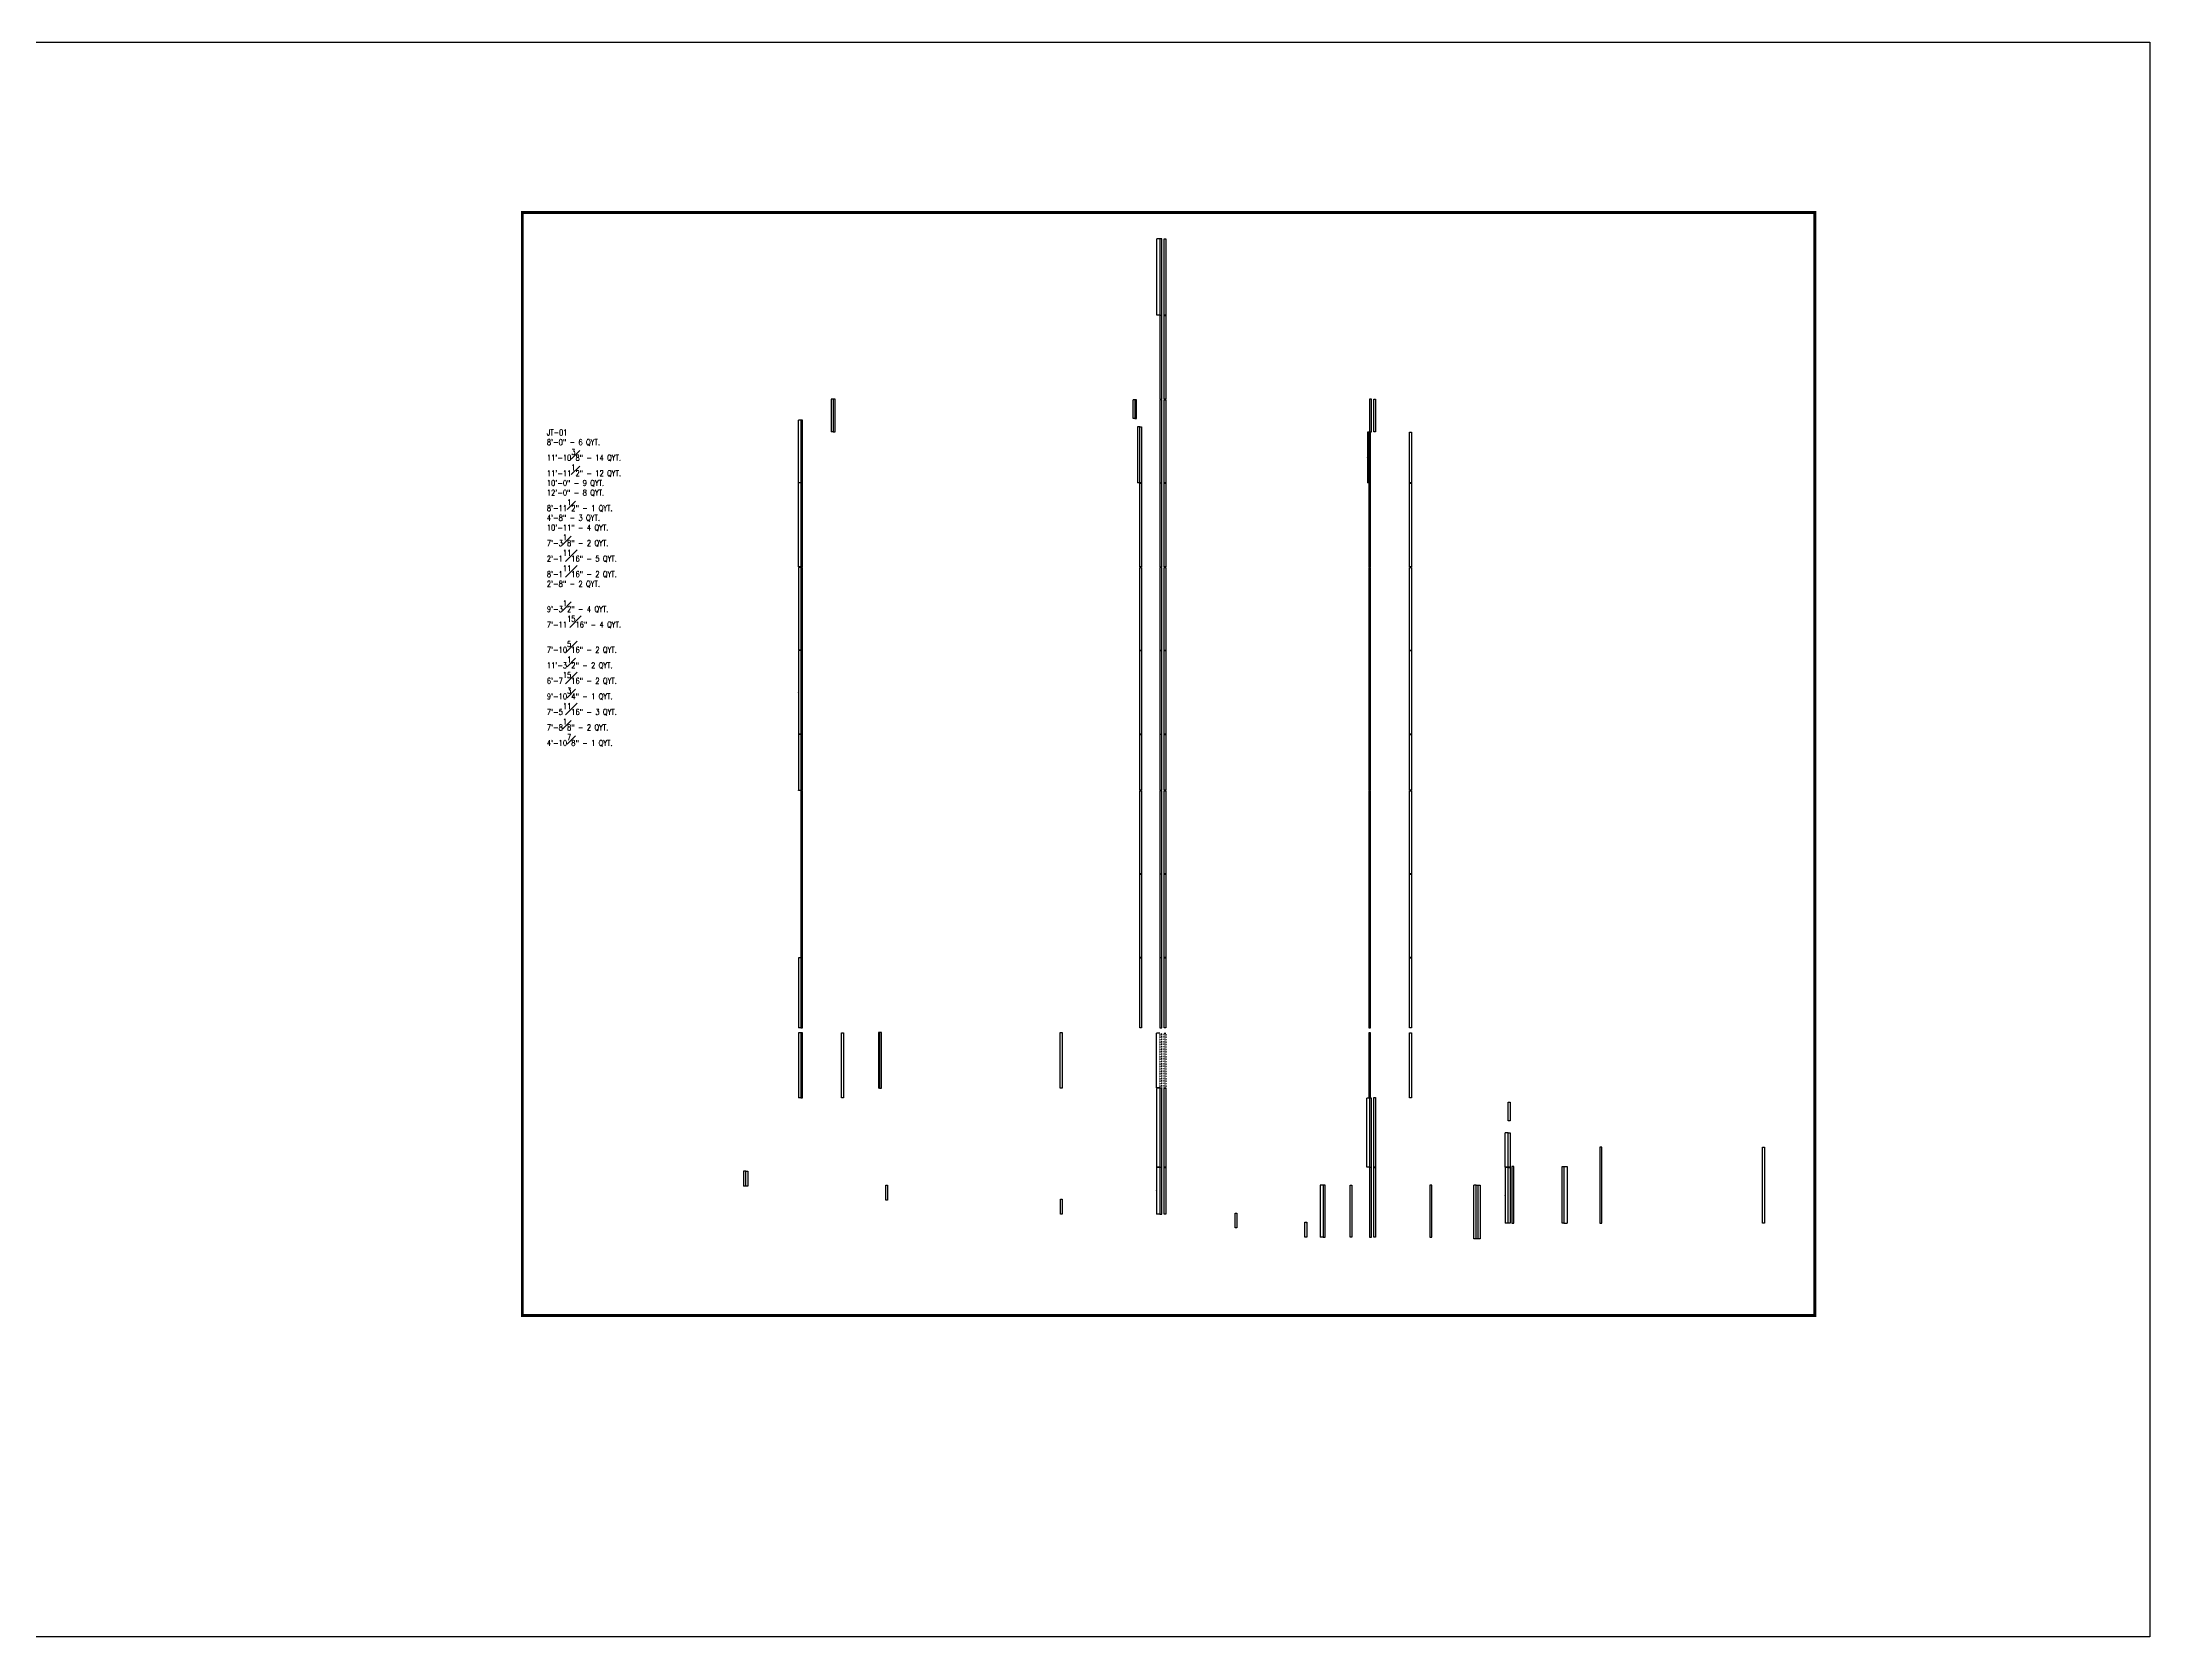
# Model space of a CAD drawing. Header units: inches. Extents: x 0 to 14480, y -2 to 5324.
# Drawn here: x 10860 to 14480, y 2444 to 5184 of the extents above; entities that cross this region are included whole.
import ezdxf

# ---------------------------------------------------------------- set-up
doc = ezdxf.new("R2010")
doc.units = ezdxf.units.IN
doc.header["$MEASUREMENT"] = 0
doc.linetypes.add('NBK_Hidden', pattern=[0.125, 0.083333, -0.041667])
doc.layers.add('!Extrusion', color=140, linetype='Continuous', lineweight=25)
doc.layers.add('0 @ 1', color=7, linetype='Continuous')
doc.styles.add('Romans', font='romans.shx', dxfattribs={"width": 0.8})
doc.dimstyles.new('NBK$0', dxfattribs={"dimtxt": 0.0625, "dimasz": 0.046875, "dimexe": 0, "dimexo": 0.03125, "dimgap": 0.03, "dimtad": 3, "dimdec": 4, "dimzin": 3, "dimdsep": 46, "dimlunit": 4, "dimtxsty": 'Romans', "dimblk": 'DOT', "dimblk1": 'DOT', "dimblk2": 'DOT', "dimcen": 0, "dimazin": 2, "dimtfac": 0.8, "dimtdec": 4, "dimtmove": 2, "dimatfit": 2, "dimfxl": 1, "dimtfill": 1, "dimfrac": 1, "dimtolj": 1, "dimtzin": 0, "dimarcsym": 1})

# ---------------------------------------------------------------- blocks, each defined once
blk = doc.blocks.new('_Dot')
at = {"color": 0, "linetype": 'ByBlock', "lineweight": -2}
blk.add_line((-0.5, 0), (-1, 0), dxfattribs=at)
at = {"color": 0, "linetype": 'ByBlock', "const_width": 0.5}
blk.add_lwpolyline([(-0.25, 0, 1), (0.25, 0, 1)], format="xyb", close=True, dxfattribs=at)
blk = doc.blocks.new('*D341')
at = {"layer": '0 @ 1', "color": 0, "lineweight": -2}
for p, q in [((707.8, 1627.5), (702.5, 1627.5)), ((702.5, 1496.5), (702.5, 1627.4)), ((707.8, 1496.5), (702.5, 1496.5))]:
    blk.add_line(p, q, dxfattribs=at)
at = {"layer": 'Defpoints', "color": 0}
for p in [(702.5, 1627.5), (707.8, 1627.5), (707.8, 1496.5)]:
    blk.add_point(p, dxfattribs=at)
at = {"layer": '0 @ 1', "color": 0, "lineweight": -2, "xscale": 0.046875, "yscale": 0.046875, "zscale": 0.046875}
for p, rotation in [((702.5, 1627.5), 90), ((702.5, 1496.5), 270)]:
    blk.add_blockref('_Dot', p, dxfattribs=dict(at, rotation=rotation))
at = {"layer": '0 @ 1', "color": 0, "char_height": 0.0625, "attachment_point": 5, "rotation": 90, "style": 'Romans'}
for s, insert in [('\\A1;10\'-11"', (702.5, 1562)), ('\\A1;[3327.5]', (702.6, 1562))]:
    blk.add_mtext(s, dxfattribs=dict(at, insert=insert))
blk = doc.blocks.new('*D342')
at = {"layer": '0 @ 1', "color": 0, "lineweight": -2}
for p, q in [((1305.9, 91.3), (1300.6, 91.3)), ((1300.6, 32.5), (1300.6, 91.3)), ((1305.9, 32.5), (1300.6, 32.5))]:
    blk.add_line(p, q, dxfattribs=at)
at = {"layer": 'Defpoints', "color": 0}
for p in [(1300.6, 91.3), (1305.9, 91.3), (1305.9, 32.5)]:
    blk.add_point(p, dxfattribs=at)
at = {"layer": '0 @ 1', "color": 0, "lineweight": -2, "xscale": 0.046875, "yscale": 0.046875, "zscale": 0.046875}
for p, rotation in [((1300.6, 91.3), 90), ((1300.6, 32.5), 270)]:
    blk.add_blockref('_Dot', p, dxfattribs=dict(at, rotation=rotation))
at = {"layer": '0 @ 1', "color": 0, "char_height": 0.0625, "attachment_point": 5, "rotation": 90, "style": 'Romans'}
for s, insert in [('\\A1;4\'-10{\\H0.800000x;\\S7#8;}"', (1300.5, 61.9)), ('\\A1;[1495.5]', (1300.7, 61.9))]:
    blk.add_mtext(s, dxfattribs=dict(at, insert=insert))
blk = doc.blocks.new('*D343')
at = {"layer": '0 @ 1', "color": 0, "lineweight": -2}
for p, q in [((1305.9, 32), (1300.6, 32)), ((1300.6, 31.9), (1300.6, -64)), ((1305.9, -64), (1300.6, -64))]:
    blk.add_line(p, q, dxfattribs=at)
at = {"layer": 'Defpoints', "color": 0}
for p in [(1305.9, 32), (1300.6, -64), (1305.9, -64)]:
    blk.add_point(p, dxfattribs=at)
at = {"layer": '0 @ 1', "color": 0, "lineweight": -2, "xscale": 0.046875, "yscale": 0.046875, "zscale": 0.046875}
for p, rotation in [((1300.6, 32), 90), ((1300.6, -64), 270)]:
    blk.add_blockref('_Dot', p, dxfattribs=dict(at, rotation=rotation))
at = {"layer": '0 @ 1', "color": 0, "char_height": 0.0625, "attachment_point": 5, "rotation": 90, "style": 'Romans'}
for s, insert in [('\\A1;7\'-11{\\H0.800000x;\\S15#16;}"', (1300.5, -16)), ('\\A1;[2437.5]', (1300.7, -16))]:
    blk.add_mtext(s, dxfattribs=dict(at, insert=insert))
blk = doc.blocks.new('*D344')
at = {"layer": '0 @ 1', "color": 0, "lineweight": -2}
for p, q in [((1401.6, 33.7), (1407.1, 33.7)), ((1407.1, 33.6), (1407.1, -64)), ((1401.6, -64), (1407.1, -64))]:
    blk.add_line(p, q, dxfattribs=at)
at = {"layer": 'Defpoints', "color": 0}
for p in [(1401.6, 33.7), (1401.6, -64), (1407.1, -64)]:
    blk.add_point(p, dxfattribs=at)
at = {"layer": '0 @ 1', "color": 0, "lineweight": -2, "xscale": 0.046875, "yscale": 0.046875, "zscale": 0.046875}
for p, rotation in [((1407.1, 33.7), 90), ((1407.1, -64), 270)]:
    blk.add_blockref('_Dot', p, dxfattribs=dict(at, rotation=rotation))
at = {"layer": '0 @ 1', "color": 0, "char_height": 0.0625, "attachment_point": 5, "rotation": 90, "style": 'Romans'}
for s, insert in [('\\A1;8\'-1{\\H0.800000x;\\S11#16;}"', (1407, -15.2)), ('\\A1;[2481.5]', (1407.2, -15.2))]:
    blk.add_mtext(s, dxfattribs=dict(at, insert=insert))
blk = doc.blocks.new('*D345')
at = {"layer": '0 @ 1', "color": 0, "lineweight": -2}
for p, q in [((1250.6, 1.7), (1247, 1.7)), ((1247, -90.4), (1247, 1.6)), ((1250.6, -90.4), (1247, -90.4))]:
    blk.add_line(p, q, dxfattribs=at)
at = {"layer": 'Defpoints', "color": 0}
for p in [(1247, 1.7), (1250.6, 1.7), (1250.6, -90.4)]:
    blk.add_point(p, dxfattribs=at)
at = {"layer": '0 @ 1', "color": 0, "lineweight": -2, "xscale": 0.046875, "yscale": 0.046875, "zscale": 0.046875}
for p, rotation in [((1247, 1.7), 90), ((1247, -90.4), 270)]:
    blk.add_blockref('_Dot', p, dxfattribs=dict(at, rotation=rotation))
at = {"layer": '0 @ 1', "color": 0, "char_height": 0.0625, "attachment_point": 5, "rotation": 90, "style": 'Romans'}
for s, insert in [('\\A1;7\'-8{\\H0.800000x;\\S1#8;}"', (1246.9, -44.4)), ('\\A1;[2340]', (1247.1, -44.4))]:
    blk.add_mtext(s, dxfattribs=dict(at, insert=insert))
blk = doc.blocks.new('*D346')
at = {"layer": '0 @ 1', "color": 0, "lineweight": -2}
for p, q in [((988.3, 1.7), (982.9, 1.7)), ((982.9, 1.6), (982.9, -88)), ((988.3, -88), (982.9, -88))]:
    blk.add_line(p, q, dxfattribs=at)
at = {"layer": 'Defpoints', "color": 0}
for p in [(988.3, 1.7), (982.9, -88), (988.3, -88)]:
    blk.add_point(p, dxfattribs=at)
at = {"layer": '0 @ 1', "color": 0, "lineweight": -2, "xscale": 0.046875, "yscale": 0.046875, "zscale": 0.046875}
for p, rotation in [((982.9, 1.7), 90), ((982.9, -88), 270)]:
    blk.add_blockref('_Dot', p, dxfattribs=dict(at, rotation=rotation))
at = {"layer": '0 @ 1', "color": 0, "char_height": 0.0625, "attachment_point": 5, "rotation": 90, "style": 'Romans'}
for s, insert in [('\\A1;7\'-5{\\H0.800000x;\\S11#16;}"', (982.8, -43.2)), ('\\A1;[2278]', (982.9, -43.2))]:
    blk.add_mtext(s, dxfattribs=dict(at, insert=insert))
blk = doc.blocks.new('*D347')
at = {"layer": '0 @ 1', "color": 0, "lineweight": -2}
for p, q in [((1067.8, 151.2), (1062.8, 151.2)), ((1062.8, 32.5), (1062.8, 151.1)), ((1067.8, 32.5), (1062.8, 32.5))]:
    blk.add_line(p, q, dxfattribs=at)
at = {"layer": 'Defpoints', "color": 0}
for p in [(1062.8, 151.2), (1067.8, 151.2), (1067.8, 32.5)]:
    blk.add_point(p, dxfattribs=at)
at = {"layer": '0 @ 1', "color": 0, "lineweight": -2, "xscale": 0.046875, "yscale": 0.046875, "zscale": 0.046875}
for p, rotation in [((1062.8, 151.2), 90), ((1062.8, 32.5), 270)]:
    blk.add_blockref('_Dot', p, dxfattribs=dict(at, rotation=rotation))
at = {"layer": '0 @ 1', "color": 0, "char_height": 0.0625, "attachment_point": 5, "rotation": 90, "style": 'Romans'}
for s, insert in [('\\A1;9\'-10{\\H0.800000x;\\S3#4;}"', (1062.7, 91.8)), ('\\A1;[3015.5]', (1062.9, 91.8))]:
    blk.add_mtext(s, dxfattribs=dict(at, insert=insert))
blk = doc.blocks.new('*D348')
at = {"layer": '0 @ 1', "color": 0, "lineweight": -2}
for p, q in [((707.8, 32), (701.9, 32)), ((701.9, 31.9), (701.9, -48)), ((707.8, -48), (701.9, -48))]:
    blk.add_line(p, q, dxfattribs=at)
at = {"layer": 'Defpoints', "color": 0}
for p in [(707.8, 32), (701.9, -48), (707.8, -48)]:
    blk.add_point(p, dxfattribs=at)
at = {"layer": '0 @ 1', "color": 0, "lineweight": -2, "xscale": 0.046875, "yscale": 0.046875, "zscale": 0.046875}
for p, rotation in [((701.9, 32), 90), ((701.9, -48), 270)]:
    blk.add_blockref('_Dot', p, dxfattribs=dict(at, rotation=rotation))
at = {"layer": '0 @ 1', "color": 0, "char_height": 0.0625, "attachment_point": 5, "rotation": 90, "style": 'Romans'}
for s, insert in [('\\A1;6\'-7{\\H0.800000x;\\S15#16;}"', (701.8, -8)), ('\\A1;[2031]', (702, -8))]:
    blk.add_mtext(s, dxfattribs=dict(at, insert=insert))
blk = doc.blocks.new('*D349')
at = {"layer": '0 @ 1', "color": 0, "lineweight": -2}
for p, q in [((707.8, 168), (701.9, 168)), ((701.9, 167.9), (701.9, 32.5)), ((707.8, 32.5), (701.9, 32.5))]:
    blk.add_line(p, q, dxfattribs=at)
at = {"layer": 'Defpoints', "color": 0}
for p in [(707.8, 168), (701.9, 32.5), (707.8, 32.5)]:
    blk.add_point(p, dxfattribs=at)
at = {"layer": '0 @ 1', "color": 0, "lineweight": -2, "xscale": 0.046875, "yscale": 0.046875, "zscale": 0.046875}
for p, rotation in [((701.9, 168), 90), ((701.9, 32.5), 270)]:
    blk.add_blockref('_Dot', p, dxfattribs=dict(at, rotation=rotation))
at = {"layer": '0 @ 1', "color": 0, "char_height": 0.0625, "attachment_point": 5, "rotation": 90, "style": 'Romans'}
for s, insert in [('\\A1;11\'-3{\\H0.800000x;\\S1#2;}"', (701.8, 100.2)), ('\\A1;[3441.5]', (702, 100.2))]:
    blk.add_mtext(s, dxfattribs=dict(at, insert=insert))
blk = doc.blocks.new('*D350')
at = {"layer": '0 @ 1', "color": 0, "lineweight": -2}
for p, q in [((707.8, 262.8), (701.9, 262.8)), ((701.9, 168.5), (701.9, 262.7)), ((707.8, 168.5), (701.9, 168.5))]:
    blk.add_line(p, q, dxfattribs=at)
at = {"layer": 'Defpoints', "color": 0}
for p in [(701.9, 262.8), (707.8, 262.8), (707.8, 168.5)]:
    blk.add_point(p, dxfattribs=at)
at = {"layer": '0 @ 1', "color": 0, "lineweight": -2, "xscale": 0.046875, "yscale": 0.046875, "zscale": 0.046875}
for p, rotation in [((701.9, 262.8), 90), ((701.9, 168.5), 270)]:
    blk.add_blockref('_Dot', p, dxfattribs=dict(at, rotation=rotation))
at = {"layer": '0 @ 1', "color": 0, "char_height": 0.0625, "attachment_point": 5, "rotation": 90, "style": 'Romans'}
for s, insert in [('\\A1;7\'-10{\\H0.800000x;\\S5#16;}"', (701.8, 215.6)), ('\\A1;[2396]', (702, 215.6))]:
    blk.add_mtext(s, dxfattribs=dict(at, insert=insert))
blk = doc.blocks.new('*D351')
at = {"layer": '0 @ 1', "color": 0, "lineweight": -2}
for p, q in [((-3.3, 25.7), (-7.3, 25.7)), ((-7.3, 25.6), (-7.3, 0)), ((-3.3, 0), (-7.3, 0))]:
    blk.add_line(p, q, dxfattribs=at)
at = {"layer": 'Defpoints', "color": 0}
for p in [(-7.3, 0), (-3.2, 25.7), (-3.2, 0)]:
    blk.add_point(p, dxfattribs=at)
at = {"layer": '0 @ 1', "color": 0, "lineweight": -2, "xscale": 0.046875, "yscale": 0.046875, "zscale": 0.046875}
for p, rotation in [((-7.3, 25.7), 90), ((-7.3, 0), 270)]:
    blk.add_blockref('_Dot', p, dxfattribs=dict(at, rotation=rotation))
at = {"layer": '0 @ 1', "color": 0, "char_height": 0.0625, "attachment_point": 5, "rotation": 90, "style": 'Romans'}
for s, insert in [('\\A1;2\'-1{\\H0.800000x;\\S11#16;}"', (-7.3, 12.8)), ('\\A1;[652.5]', (-7.2, 12.8))]:
    blk.add_mtext(s, dxfattribs=dict(at, insert=insert))
blk = doc.blocks.new('*D352')
at = {"layer": '0 @ 1', "color": 0, "lineweight": -2}
for p, q in [((90.8, 263.1), (86.9, 263.1)), ((86.9, 263), (86.9, 151.6)), ((90.8, 151.6), (86.9, 151.6))]:
    blk.add_line(p, q, dxfattribs=at)
at = {"layer": 'Defpoints', "color": 0}
for p in [(90.8, 263.1), (86.9, 151.6), (90.8, 151.6)]:
    blk.add_point(p, dxfattribs=at)
at = {"layer": '0 @ 1', "color": 0, "lineweight": -2, "xscale": 0.046875, "yscale": 0.046875, "zscale": 0.046875}
for p, rotation in [((86.9, 263.1), 90), ((86.9, 151.6), 270)]:
    blk.add_blockref('_Dot', p, dxfattribs=dict(at, rotation=rotation))
at = {"layer": '0 @ 1', "color": 0, "char_height": 0.0625, "attachment_point": 5, "rotation": 90, "style": 'Romans'}
for s, insert in [('\\A1;9\'-3{\\H0.800000x;\\S1#2;}"', (86.8, 207.3)), ('\\A1;[2833]', (86.9, 207.3))]:
    blk.add_mtext(s, dxfattribs=dict(at, insert=insert))
blk = doc.blocks.new('*D353')
at = {"layer": '0 @ 1', "color": 0, "lineweight": -2}
for p, q in [((226.3, 264), (224.2, 264)), ((224.2, 263.9), (224.2, 168)), ((226.3, 168), (224.2, 168))]:
    blk.add_line(p, q, dxfattribs=at)
at = {"layer": 'Defpoints', "color": 0}
for p in [(226.3, 264), (224.2, 168), (226.3, 168)]:
    blk.add_point(p, dxfattribs=at)
at = {"layer": '0 @ 1', "color": 0, "lineweight": -2, "xscale": 0.046875, "yscale": 0.046875, "zscale": 0.046875}
for p, rotation in [((224.2, 264), 90), ((224.2, 168), 270)]:
    blk.add_blockref('_Dot', p, dxfattribs=dict(at, rotation=rotation))
at = {"layer": '0 @ 1', "color": 0, "char_height": 0.0625, "attachment_point": 5, "rotation": 90, "style": 'Romans'}
for s, insert in [('\\A1;7\'-11{\\H0.800000x;\\S15#16;}"', (224.1, 216)), ('\\A1;[2437.5]', (224.3, 216))]:
    blk.add_mtext(s, dxfattribs=dict(at, insert=insert))
blk = doc.blocks.new('*D354')
at = {"layer": '0 @ 1', "color": 0, "lineweight": -2}
for p, q in [((1066.3, 1295.6), (1064, 1295.6)), ((1064, 1295.5), (1064, 1208.5)), ((1066.3, 1208.5), (1064, 1208.5))]:
    blk.add_line(p, q, dxfattribs=at)
at = {"layer": 'Defpoints', "color": 0}
for p in [(1066.3, 1295.6), (1064, 1208.5), (1066.3, 1208.5)]:
    blk.add_point(p, dxfattribs=at)
at = {"layer": '0 @ 1', "color": 0, "lineweight": -2, "xscale": 0.046875, "yscale": 0.046875, "zscale": 0.046875}
for p, rotation in [((1064, 1295.6), 90), ((1064, 1208.5), 270)]:
    blk.add_blockref('_Dot', p, dxfattribs=dict(at, rotation=rotation))
at = {"layer": '0 @ 1', "color": 0, "char_height": 0.0625, "attachment_point": 5, "rotation": 90, "style": 'Romans'}
for s, insert in [('\\A1;7\'-3{\\H0.800000x;\\S1#8;}"', (1063.9, 1252)), ('\\A1;[2212.5]', (1064, 1252))]:
    blk.add_mtext(s, dxfattribs=dict(at, insert=insert))
blk = doc.blocks.new('*D355')
at = {"layer": '0 @ 1', "color": 0, "lineweight": -2}
for p, q in [((664.5, 1350.8), (661.9, 1350.8)), ((661.9, 1318.9), (661.9, 1350.8)), ((664.5, 1318.8), (661.9, 1318.8))]:
    blk.add_line(p, q, dxfattribs=at)
at = {"layer": 'Defpoints', "color": 0}
for p in [(661.9, 1350.8), (664.5, 1350.8), (664.5, 1318.8)]:
    blk.add_point(p, dxfattribs=at)
at = {"layer": '0 @ 1', "color": 0, "lineweight": -2, "xscale": 0.046875, "yscale": 0.046875, "zscale": 0.046875}
for p, rotation in [((661.9, 1350.8), 90), ((661.9, 1318.8), 270)]:
    blk.add_blockref('_Dot', p, dxfattribs=dict(at, rotation=rotation))
at = {"layer": '0 @ 1', "color": 0, "char_height": 0.0625, "attachment_point": 5, "rotation": 90, "style": 'Romans'}
for s, insert in [('\\A1;2\'-8"', (661.8, 1334.8)), ('\\A1;[812.5]', (662, 1334.8))]:
    blk.add_mtext(s, dxfattribs=dict(at, insert=insert))
blk = doc.blocks.new('*D356')
at = {"layer": '0 @ 1', "color": 0, "lineweight": -2}
for p, q in [((146.6, 1352), (143.3, 1352)), ((143.3, 1352), (143.3, 1296.1)), ((146.6, 1296), (143.3, 1296))]:
    blk.add_line(p, q, dxfattribs=at)
at = {"layer": 'Defpoints', "color": 0}
for p in [(146.7, 1352), (143.3, 1296), (146.7, 1296)]:
    blk.add_point(p, dxfattribs=at)
at = {"layer": '0 @ 1', "color": 0, "lineweight": -2, "xscale": 0.046875, "yscale": 0.046875, "zscale": 0.046875}
for p, rotation in [((143.3, 1352), 90), ((143.3, 1296), 270)]:
    blk.add_blockref('_Dot', p, dxfattribs=dict(at, rotation=rotation))
at = {"layer": '0 @ 1', "color": 0, "char_height": 0.0625, "attachment_point": 5, "rotation": 90, "style": 'Romans'}
for s, insert in [('\\A1;4\'-8"', (143.3, 1324)), ('\\A1;[1422]', (143.4, 1324))]:
    blk.add_mtext(s, dxfattribs=dict(at, insert=insert))
blk = doc.blocks.new('*D357')
at = {"layer": '0 @ 1', "color": 0, "lineweight": -2}
for p, q in [((672.9, 1304.4), (668.9, 1304.4)), ((668.9, 1304.4), (668.9, 1208.5)), ((672.9, 1208.5), (668.9, 1208.5))]:
    blk.add_line(p, q, dxfattribs=at)
at = {"layer": 'Defpoints', "color": 0}
for p in [(672.9, 1304.4), (668.9, 1208.5), (672.9, 1208.5)]:
    blk.add_point(p, dxfattribs=at)
at = {"layer": '0 @ 1', "color": 0, "lineweight": -2, "xscale": 0.046875, "yscale": 0.046875, "zscale": 0.046875}
for p, rotation in [((668.9, 1304.4), 90), ((668.9, 1208.5), 270)]:
    blk.add_blockref('_Dot', p, dxfattribs=dict(at, rotation=rotation))
at = {"layer": '0 @ 1', "color": 0, "char_height": 0.0625, "attachment_point": 5, "rotation": 90, "style": 'Romans'}
for s, insert in [('\\A1;7\'-11{\\H0.800000x;\\S15#16;}"', (668.8, 1256.4)), ('\\A1;[2437.5]', (669, 1256.4))]:
    blk.add_mtext(s, dxfattribs=dict(at, insert=insert))
blk = doc.blocks.new('*D358')
at = {"layer": '0 @ 1', "color": 0, "lineweight": -2}
for p, q in [((90.8, 1316), (86.9, 1316)), ((86.9, 1208.5), (86.9, 1315.9)), ((90.8, 1208.5), (86.9, 1208.5))]:
    blk.add_line(p, q, dxfattribs=at)
at = {"layer": 'Defpoints', "color": 0}
for p in [(86.9, 1316), (90.8, 1316), (90.8, 1208.5)]:
    blk.add_point(p, dxfattribs=at)
at = {"layer": '0 @ 1', "color": 0, "lineweight": -2, "xscale": 0.046875, "yscale": 0.046875, "zscale": 0.046875}
for p, rotation in [((86.9, 1316), 90), ((86.9, 1208.5), 270)]:
    blk.add_blockref('_Dot', p, dxfattribs=dict(at, rotation=rotation))
at = {"layer": '0 @ 1', "color": 0, "char_height": 0.0625, "attachment_point": 5, "rotation": 90, "style": 'Romans'}
for s, insert in [('\\A1;8\'-11{\\H0.800000x;\\S1#2;}"', (86.8, 1262.2)), ('\\A1;[2731]', (86.9, 1262.2))]:
    blk.add_mtext(s, dxfattribs=dict(at, insert=insert))
blk = doc.blocks.new('*D359')
at = {"layer": '0 @ 1', "color": 0, "lineweight": -2}
for p, q in [((90.8, 392), (86.9, 392)), ((86.9, 391.9), (86.9, 272)), ((90.8, 272), (86.9, 272))]:
    blk.add_line(p, q, dxfattribs=at)
at = {"layer": 'Defpoints', "color": 0}
for p in [(90.8, 392), (86.9, 272), (90.8, 272)]:
    blk.add_point(p, dxfattribs=at)
at = {"layer": '0 @ 1', "color": 0, "lineweight": -2, "xscale": 0.046875, "yscale": 0.046875, "zscale": 0.046875}
for p, rotation in [((86.9, 392), 90), ((86.9, 272), 270)]:
    blk.add_blockref('_Dot', p, dxfattribs=dict(at, rotation=rotation))
at = {"layer": '0 @ 1', "color": 0, "char_height": 0.0625, "attachment_point": 5, "rotation": 90, "style": 'Romans'}
for s, insert in [('\\A1;10\'-0"', (86.8, 332)), ('\\A1;[3048]', (86.9, 332))]:
    blk.add_mtext(s, dxfattribs=dict(at, insert=insert))
blk = doc.blocks.new('*D360')
at = {"layer": '0 @ 1', "color": 0, "lineweight": -2}
for p, q in [((90.8, 776), (86.9, 776)), ((86.9, 775.9), (86.9, 680)), ((90.8, 679.9), (86.9, 679.9))]:
    blk.add_line(p, q, dxfattribs=at)
at = {"layer": 'Defpoints', "color": 0}
for p in [(90.8, 776), (86.9, 679.9), (90.8, 679.9)]:
    blk.add_point(p, dxfattribs=at)
at = {"layer": '0 @ 1', "color": 0, "lineweight": -2, "xscale": 0.046875, "yscale": 0.046875, "zscale": 0.046875}
for p, rotation in [((86.9, 776), 90), ((86.9, 679.9), 270)]:
    blk.add_blockref('_Dot', p, dxfattribs=dict(at, rotation=rotation))
at = {"layer": '0 @ 1', "color": 0, "char_height": 0.0625, "attachment_point": 5, "rotation": 90, "style": 'Romans'}
for s, insert in [('\\A1;8\'-0"', (86.8, 728)), ('\\A1;[2439]', (86.9, 728))]:
    blk.add_mtext(s, dxfattribs=dict(at, insert=insert))
blk = doc.blocks.new('*D361')
at = {"layer": '0 @ 1', "color": 0, "lineweight": -2}
for p, q in [((90.8, 920), (86.9, 920)), ((86.9, 919.9), (86.9, 776.5)), ((90.8, 776.5), (86.9, 776.5))]:
    blk.add_line(p, q, dxfattribs=at)
at = {"layer": 'Defpoints', "color": 0}
for p in [(90.8, 920), (86.9, 776.5), (90.8, 776.5)]:
    blk.add_point(p, dxfattribs=at)
at = {"layer": '0 @ 1', "color": 0, "lineweight": -2, "xscale": 0.046875, "yscale": 0.046875, "zscale": 0.046875}
for p, rotation in [((86.9, 920), 90), ((86.9, 776.5), 270)]:
    blk.add_blockref('_Dot', p, dxfattribs=dict(at, rotation=rotation))
at = {"layer": '0 @ 1', "color": 0, "char_height": 0.0625, "attachment_point": 5, "rotation": 90, "style": 'Romans'}
for s, insert in [('\\A1;11\'-11{\\H0.800000x;\\S1#2;}"', (86.8, 848.2)), ('\\A1;[3645]', (86.9, 848.2))]:
    blk.add_mtext(s, dxfattribs=dict(at, insert=insert))
blk = doc.blocks.new('*D362')
at = {"layer": '0 @ 1', "color": 0, "lineweight": -2}
for p, q in [((90.8, 1062.8), (86.9, 1062.8)), ((86.9, 1062.8), (86.9, 920.5)), ((90.8, 920.5), (86.9, 920.5))]:
    blk.add_line(p, q, dxfattribs=at)
at = {"layer": 'Defpoints', "color": 0}
for p in [(90.8, 1062.8), (86.9, 920.5), (90.8, 920.5)]:
    blk.add_point(p, dxfattribs=at)
at = {"layer": '0 @ 1', "color": 0, "lineweight": -2, "xscale": 0.046875, "yscale": 0.046875, "zscale": 0.046875}
for p, rotation in [((86.9, 1062.8), 90), ((86.9, 920.5), 270)]:
    blk.add_blockref('_Dot', p, dxfattribs=dict(at, rotation=rotation))
at = {"layer": '0 @ 1', "color": 0, "char_height": 0.0625, "attachment_point": 5, "rotation": 90, "style": 'Romans'}
for s, insert in [('\\A1;11\'-10{\\H0.800000x;\\S3#8;}"', (86.8, 991.6)), ('\\A1;[3615.5]', (86.9, 991.6))]:
    blk.add_mtext(s, dxfattribs=dict(at, insert=insert))
blk = doc.blocks.new('*D363')
at = {"layer": '0 @ 1', "color": 0, "lineweight": -2}
for p, q in [((90.8, 1208), (86.9, 1208)), ((86.9, 1064), (86.9, 1207.9)), ((90.8, 1063.9), (86.9, 1063.9))]:
    blk.add_line(p, q, dxfattribs=at)
at = {"layer": 'Defpoints', "color": 0}
for p in [(86.9, 1208), (90.8, 1208), (90.8, 1063.9)]:
    blk.add_point(p, dxfattribs=at)
at = {"layer": '0 @ 1', "color": 0, "lineweight": -2, "xscale": 0.046875, "yscale": 0.046875, "zscale": 0.046875}
for p, rotation in [((86.9, 1208), 90), ((86.9, 1063.9), 270)]:
    blk.add_blockref('_Dot', p, dxfattribs=dict(at, rotation=rotation))
at = {"layer": '0 @ 1', "color": 0, "char_height": 0.0625, "attachment_point": 5, "rotation": 90, "style": 'Romans'}
for s, insert in [('\\A1;12\'-0"', (86.8, 1136)), ('\\A1;[3658]', (86.9, 1136))]:
    blk.add_mtext(s, dxfattribs=dict(at, insert=insert))
blk = doc.blocks.new('TOP4')
at = {"layer": '!Extrusion', "color": 156}
for points in [[(711.06845, 1496.46073), (711.06845, 1627.46073), (708.84404, 1627.46073, -1), (708.56845, 1627.46073), (707.82042, 1627.46073), (707.82042, 1496.46073)], [(714.80467, 1496.46073), (714.80467, 1627.46073), (717.02908, 1627.46073, 1), (717.30467, 1627.46073), (718.0527, 1627.46073), (718.0527, 1496.46073)], [(1466.51992, -64.00138), (1466.51992, 66.99862), (1464.29551, 66.99862, -1), (1464.01992, 66.99862), (1463.27189, 66.99862), (1463.27189, -64.00138)], [(1742.63114, -64.00138), (1742.63114, 66.99862), (1744.85555, 66.99862, 1), (1745.13114, 66.99862), (1745.87917, 66.99862), (1745.87917, -64.00138)]]:
    blk.add_lwpolyline(points, format="xyb", close=True, dxfattribs=at)
at = {"layer": '!Extrusion', "color": 122}
for points in [[(711.06845, 1351.94055), (711.06845, 1495.96073), (708.84404, 1495.96073, -1), (708.56845, 1495.96073), (707.82042, 1495.96073), (707.82042, 1351.94055)], [(714.80467, 1351.94055), (714.80467, 1495.96073), (717.02908, 1495.96073, 1), (717.30467, 1495.96073), (718.0527, 1495.96073), (718.0527, 1351.94055)], [(94.08052, 1063.94055), (94.08052, 1207.96073), (91.85612, 1207.96073, -1), (91.58052, 1207.96073), (90.83249, 1207.96073), (90.83249, 1063.94055)], [(672.92902, 1063.94055), (672.92902, 1207.96073), (675.15343, 1207.96073, 1), (675.42902, 1207.96073), (676.17705, 1207.96073), (676.17705, 1063.94055)], [(711.06845, 1063.94055), (711.06845, 1207.96073), (708.84404, 1207.96073, -1), (708.56845, 1207.96073), (707.82042, 1207.96073), (707.82042, 1063.94055)], [(714.80467, 1063.94055), (714.80467, 1207.96073), (717.02908, 1207.96073, 1), (717.30467, 1207.96073), (718.0527, 1207.96073), (718.0527, 1063.94055)], [(1069.58052, 1063.94055), (1069.58052, 1207.96073), (1067.35612, 1207.96073, -1), (1067.08052, 1207.96073), (1066.33249, 1207.96073), (1066.33249, 1063.94055)], [(1136.29081, 1063.94055), (1136.29081, 1207.96073), (1138.51522, 1207.96073, 1), (1138.79081, 1207.96073), (1139.53884, 1207.96073), (1139.53884, 1063.94055)]]:
    blk.add_lwpolyline(points, format="xyb", close=True, dxfattribs=at)
at = {"layer": '!Extrusion', "color": 144}
for points in [[(146.65825, 1296.00649), (149.90628, 1296.00649), (149.90628, 1351.99764), (147.68202, 1351.99764, -1), (147.40643, 1351.99764), (146.65825, 1351.99764)], [(1067.82033, 1296.00649), (1071.06836, 1296.00649), (1071.06836, 1351.99764), (1068.84411, 1351.99764, -1), (1068.56852, 1351.99764), (1067.82033, 1351.99764)], [(1078.05261, 1296.00649), (1074.80458, 1296.00649), (1074.80458, 1351.99764), (1077.02884, 1351.99764, 1), (1077.30443, 1351.99764), (1078.05261, 1351.99764)]]:
    blk.add_lwpolyline(points, format="xyb", close=True, dxfattribs=at)
at = {"layer": '!Extrusion', "color": 173}
for points in [[(664.48142, 1350.81933), (664.48142, 1318.82819), (667.72945, 1318.82819), (667.72945, 1350.81933), (665.50504, 1350.81933, -1), (665.22945, 1350.81933)], [(1309.19167, 143.98976), (1309.19167, 111.99862), (1305.94364, 111.99862), (1305.94364, 143.98976), (1308.16805, 143.98976, 1), (1308.44364, 143.98976)]]:
    blk.add_lwpolyline(points, format="xyb", close=True, dxfattribs=at)
at = {"layer": '!Extrusion', "color": 60}
for points in [[(711.06845, 1208.46073), (711.06845, 1350.81161), (708.84404, 1350.81161, -1), (708.56845, 1350.81161), (707.82042, 1350.81161), (707.82042, 1208.46073)], [(714.80467, 1208.46073), (714.80467, 1350.81161), (717.02908, 1350.81161, 1), (717.30467, 1350.81161), (718.0527, 1350.81161), (718.0527, 1208.46073)], [(94.08052, 920.46073), (94.08052, 1062.81161), (91.85612, 1062.81161, -1), (91.58052, 1062.81161), (90.83249, 1062.81161), (90.83249, 920.46073)], [(672.92902, 920.46073), (672.92902, 1062.81161), (675.15343, 1062.81161, 1), (675.42902, 1062.81161), (676.17705, 1062.81161), (676.17705, 920.46073)], [(711.06845, 920.46073), (711.06845, 1062.81161), (708.84404, 1062.81161, -1), (708.56845, 1062.81161), (707.82042, 1062.81161), (707.82042, 920.46073)], [(714.80467, 920.46073), (714.80467, 1062.81161), (717.02908, 1062.81161, 1), (717.30467, 1062.81161), (718.0527, 1062.81161), (718.0527, 920.46073)], [(1069.58052, 920.46073), (1069.58052, 1062.81161), (1067.35612, 1062.81161, -1), (1067.08052, 1062.81161), (1066.33249, 1062.81161), (1066.33249, 920.46073)], [(1136.29081, 920.46073), (1136.29081, 1062.81161), (1138.51522, 1062.81161, 1), (1138.79081, 1062.81161), (1139.53884, 1062.81161), (1139.53884, 920.46073)], [(94.08052, 536.46073), (94.08052, 678.81161), (91.85612, 678.81161, -1), (91.58052, 678.81161), (90.83249, 678.81161), (90.83249, 536.46073)], [(672.92902, 536.46073), (672.92902, 678.81161), (675.15343, 678.81161, 1), (675.42902, 678.81161), (676.17705, 678.81161), (676.17705, 536.46073)], [(711.06845, 536.46073), (711.06845, 678.81161), (708.84404, 678.81161, -1), (708.56845, 678.81161), (707.82042, 678.81161), (707.82042, 536.46073)], [(714.80467, 536.46073), (714.80467, 678.81161), (717.02908, 678.81161, 1), (717.30467, 678.81161), (718.0527, 678.81161), (718.0527, 536.46073)], [(1069.58052, 536.46073), (1069.58052, 678.81161), (1067.35612, 678.81161, -1), (1067.08052, 678.81161), (1066.33249, 678.81161), (1066.33249, 536.46073)], [(1136.29081, 536.46073), (1136.29081, 678.81161), (1138.51522, 678.81161, 1), (1138.79081, 678.81161), (1139.53884, 678.81161), (1139.53884, 536.46073)]]:
    blk.add_lwpolyline(points, format="xyb", close=True, dxfattribs=at)
at = {"layer": '!Extrusion', "color": 124}
blk.add_lwpolyline([(94.08052, 1208.46073), (94.08052, 1315.97697), (91.85612, 1315.97697, -1), (91.58052, 1315.97697), (90.83249, 1315.97697), (90.83249, 1208.46073)], format="xyb", close=True, dxfattribs=at)
at = {"layer": '!Extrusion', "color": 23}
for points in [[(672.92902, 1208.46073), (672.92902, 1304.42283), (675.15343, 1304.42283, 1), (675.42902, 1304.42283), (676.17705, 1304.42283), (676.17705, 1208.46073)], [(229.54652, 168), (229.54652, 263.96211), (227.32211, 263.96211, -1), (227.04652, 263.96211), (226.29849, 263.96211), (226.29849, 168)], [(536.32503, 168), (536.32503, 263.96211), (538.54943, 263.96211, 1), (538.82503, 263.96211), (539.57306, 263.96211), (539.57306, 168)], [(1305.94364, -64.00138), (1305.94364, 31.96073), (1308.16805, 31.96073, 1), (1308.44364, 31.96073), (1309.19167, 31.96073), (1309.19167, -64.00138)]]:
    blk.add_lwpolyline(points, format="xyb", close=True, dxfattribs=at)
at = {"layer": '!Extrusion', "color": 166}
for points in [[(1069.58052, 1208.46073), (1069.58052, 1295.56589), (1067.35612, 1295.56589, -1), (1067.08052, 1295.56589), (1066.33249, 1295.56589), (1066.33249, 1208.46073)], [(1136.29081, 1208.46073), (1136.29081, 1295.56589), (1138.51522, 1295.56589, 1), (1138.79081, 1295.56589), (1139.53884, 1295.56589), (1139.53884, 1208.46073)]]:
    blk.add_lwpolyline(points, format="xyb", close=True, dxfattribs=at)
at = {"layer": '!Extrusion', "color": 80}
for points in [[(94.08052, 776.46073), (94.08052, 919.96073), (91.85612, 919.96073, -1), (91.58052, 919.96073), (90.83249, 919.96073), (90.83249, 776.46073)], [(672.92902, 776.46073), (672.92902, 919.96073), (675.15343, 919.96073, 1), (675.42902, 919.96073), (676.17705, 919.96073), (676.17705, 776.46073)], [(711.06845, 776.46073), (711.06845, 919.96073), (708.84404, 919.96073, -1), (708.56845, 919.96073), (707.82042, 919.96073), (707.82042, 776.46073)], [(714.80467, 776.46073), (714.80467, 919.96073), (717.02908, 919.96073, 1), (717.30467, 919.96073), (718.0527, 919.96073), (718.0527, 776.46073)], [(1069.58052, 776.46073), (1069.58052, 919.96073), (1067.35612, 919.96073, -1), (1067.08052, 919.96073), (1066.33249, 919.96073), (1066.33249, 776.46073)], [(1136.29081, 776.46073), (1136.29081, 919.96073), (1138.51522, 919.96073, 1), (1138.79081, 919.96073), (1139.53884, 919.96073), (1139.53884, 776.46073)], [(94.08052, 392.46073), (94.08052, 535.96073), (91.85612, 535.96073, -1), (91.58052, 535.96073), (90.83249, 535.96073), (90.83249, 392.46073)], [(672.92902, 392.46073), (672.92902, 535.96073), (675.15343, 535.96073, 1), (675.42902, 535.96073), (676.17705, 535.96073), (676.17705, 392.46073)], [(711.06845, 392.46073), (711.06845, 535.96073), (708.84404, 535.96073, -1), (708.56845, 535.96073), (707.82042, 535.96073), (707.82042, 392.46073)], [(714.80467, 392.46073), (714.80467, 535.96073), (717.02908, 535.96073, 1), (717.30467, 535.96073), (718.0527, 535.96073), (718.0527, 392.46073)], [(1069.58052, 392.46073), (1069.58052, 535.96073), (1067.35612, 535.96073, -1), (1067.08052, 535.96073), (1066.33249, 535.96073), (1066.33249, 392.46073)], [(1136.29081, 392.46073), (1136.29081, 535.96073), (1138.51522, 535.96073, 1), (1138.79081, 535.96073), (1139.53884, 535.96073), (1139.53884, 392.46073)]]:
    blk.add_lwpolyline(points, format="xyb", close=True, dxfattribs=at)
at = {"layer": '!Extrusion', "color": 1}
for points in [[(94.08052, 679.94055), (94.08052, 775.96073), (91.85612, 775.96073, -1), (91.58052, 775.96073), (90.83249, 775.96073), (90.83249, 679.94055)], [(672.92902, 679.94055), (672.92902, 775.96073), (675.15343, 775.96073, 1), (675.42902, 775.96073), (676.17705, 775.96073), (676.17705, 679.94055)], [(711.06845, 679.94055), (711.06845, 775.96073), (708.84404, 775.96073, -1), (708.56845, 775.96073), (707.82042, 775.96073), (707.82042, 679.94055)], [(714.80467, 679.94055), (714.80467, 775.96073), (717.02908, 775.96073, 1), (717.30467, 775.96073), (718.0527, 775.96073), (718.0527, 679.94055)], [(1069.58052, 679.94055), (1069.58052, 775.96073), (1067.35612, 775.96073, -1), (1067.08052, 775.96073), (1066.33249, 775.96073), (1066.33249, 679.94055)], [(1136.29081, 679.94055), (1136.29081, 775.96073), (1138.51522, 775.96073, 1), (1138.79081, 775.96073), (1139.53884, 775.96073), (1139.53884, 679.94055)]]:
    blk.add_lwpolyline(points, format="xyb", close=True, dxfattribs=at)
at = {"layer": '!Extrusion', "color": 112}
for points in [[(90.83249, 271.96958), (94.08052, 271.96958), (94.08052, 391.96073), (91.85612, 391.96073, -1), (91.58052, 391.96073), (90.83249, 391.96073)], [(676.17705, 271.96958), (672.92902, 271.96958), (672.92902, 391.96073), (675.15343, 391.96073, 1), (675.42902, 391.96073), (676.17705, 391.96073)], [(707.82042, 271.96958), (711.06845, 271.96958), (711.06845, 391.96073), (708.84404, 391.96073, -1), (708.56845, 391.96073), (707.82042, 391.96073)], [(718.0527, 271.96958), (714.80467, 271.96958), (714.80467, 391.96073), (717.02908, 391.96073, 1), (717.30467, 391.96073), (718.0527, 391.96073)], [(1066.33249, 271.96958), (1069.58052, 271.96958), (1069.58052, 391.96073), (1067.35612, 391.96073, -1), (1067.08052, 391.96073), (1066.33249, 391.96073)], [(1139.53884, 271.96958), (1136.29081, 271.96958), (1136.29081, 391.96073), (1138.51522, 391.96073, 1), (1138.79081, 391.96073), (1139.53884, 391.96073)], [(1078.0527, 32.46073), (1074.80467, 32.46073), (1074.80467, 152.45187), (1077.02908, 152.45187, 1), (1077.30467, 152.45187), (1078.0527, 152.45187)], [(1067.82042, -88.03042), (1071.06845, -88.03042), (1071.06845, 31.96073), (1068.84404, 31.96073, -1), (1068.56845, 31.96073), (1067.82042, 31.96073)], [(1078.0527, -88.03042), (1074.80467, -88.03042), (1074.80467, 31.96073), (1077.02908, 31.96073, 1), (1077.30467, 31.96073), (1078.0527, 31.96073)]]:
    blk.add_lwpolyline(points, format="xyb", close=True, dxfattribs=at)
at = {"layer": '!Extrusion', "color": 21}
for points in [[(94.08052, 151.56555), (94.08052, 263.09458), (91.85612, 263.09458, -1), (91.58052, 263.09458), (90.83249, 263.09458), (90.83249, 151.56555)], [(160.79081, 151.56555), (160.79081, 263.09458), (163.01522, 263.09458, 1), (163.29081, 263.09458), (164.03884, 263.09458), (164.03884, 151.56555)], [(1069.58052, 151.56555), (1069.58052, 263.09458), (1067.35612, 263.09458, -1), (1067.08052, 263.09458), (1066.33249, 263.09458), (1066.33249, 151.56555)], [(1136.32503, 151.56555), (1136.32503, 263.09458), (1138.54943, 263.09458, 1), (1138.82503, 263.09458), (1139.57306, 263.09458), (1139.57306, 151.56555)]]:
    blk.add_lwpolyline(points, format="xyb", close=True, dxfattribs=at)
at = {"layer": '!Extrusion', "color": 236, "linetype": 'NBK_Hidden'}
for points in [[(711.06845, 168.46073), (711.06845, 262.78996), (708.84404, 262.78996, -1), (708.56845, 262.78996), (707.82042, 262.78996), (707.82042, 168.46073)], [(714.80467, 168.46073), (714.80467, 262.78996), (717.02908, 262.78996, 1), (717.30467, 262.78996), (718.0527, 262.78996), (718.0527, 168.46073)]]:
    blk.add_lwpolyline(points, format="xyb", close=True, dxfattribs=at)
at = {"layer": '!Extrusion', "color": 226}
for points in [[(711.06845, 32.46073), (711.06845, 167.96073), (708.84404, 167.96073, -1), (708.56845, 167.96073), (707.82042, 167.96073), (707.82042, 32.46073)], [(714.80467, 32.46073), (714.80467, 167.96073), (717.02908, 167.96073, 1), (717.30467, 167.96073), (718.0527, 167.96073), (718.0527, 32.46073)]]:
    blk.add_lwpolyline(points, format="xyb", close=True, dxfattribs=at)
at = {"layer": '!Extrusion', "color": 190}
blk.add_lwpolyline([(1071.06845, 32.46073), (1071.06845, 151.19055), (1068.84404, 151.19055, -1), (1068.56845, 151.19055), (1067.82042, 151.19055), (1067.82042, 32.46073)], format="xyb", close=True, dxfattribs=at)
at = {"layer": '!Extrusion', "color": 196}
blk.add_lwpolyline([(1305.94364, 32.46073), (1305.94364, 91.3377), (1308.16805, 91.3377, 1), (1308.44364, 91.3377), (1309.19167, 91.3377), (1309.19167, 32.46073)], format="xyb", close=True, dxfattribs=at)
at = {"layer": '!Extrusion', "color": 150}
for points in [[(0, 25.68981), (0, 0), (-3.24803, 0), (-3.24803, 25.68981), (-1.02362, 25.68981, 1), (-0.74803, 25.68981)], [(240, 1.68843), (240, -24.00138), (236.75197, -24.00138), (236.75197, 1.68843), (238.97638, 1.68843, 1), (239.25197, 1.68843)], [(540, -22.31157), (540, -48.00138), (536.75197, -48.00138), (536.75197, -22.31157), (538.97638, -22.31157, 1), (539.25197, -22.31157)], [(840, -46.31157), (840, -72.00138), (836.75197, -72.00138), (836.75197, -46.31157), (838.97638, -46.31157, 1), (839.25197, -46.31157)], [(960, -62.31157), (960, -88.00138), (956.75197, -88.00138), (956.75197, -62.31157), (958.97638, -62.31157, 1), (959.25197, -62.31157)]]:
    blk.add_lwpolyline(points, format="xyb", close=True, dxfattribs=at)
at = {"layer": '!Extrusion', "color": 216}
for points in [[(707.82042, -48.00138), (711.06845, -48.00138), (711.06845, 31.96073), (708.84404, 31.96073, -1), (708.56845, 31.96073), (707.82042, 31.96073)], [(718.0527, -48.00138), (714.80467, -48.00138), (714.80467, 31.96073), (717.02908, 31.96073, 1), (717.30467, 31.96073), (718.0527, 31.96073)]]:
    blk.add_lwpolyline(points, format="xyb", close=True, dxfattribs=at)
at = {"layer": '!Extrusion', "color": 192}
for points in [[(991.58052, -88.00138), (991.58052, 1.68809), (989.35612, 1.68809, -1), (989.08052, 1.68809), (988.33249, 1.68809), (988.33249, -88.00138)], [(1034.29081, -88.00138), (1034.29081, 1.68809), (1036.51522, 1.68809, 1), (1036.79081, 1.68809), (1037.53884, 1.68809), (1037.53884, -88.00138)], [(1174.59539, -88.00138), (1174.59539, 1.68809), (1172.37098, 1.68809, -1), (1172.09539, 1.68809), (1171.34736, 1.68809), (1171.34736, -88.00138)]]:
    blk.add_lwpolyline(points, format="xyb", close=True, dxfattribs=at)
at = {"layer": '!Extrusion', "color": 194}
for points in [[(1250.62506, -90.43445), (1250.62506, 1.68809), (1252.84947, 1.68809, 1), (1253.12506, 1.68809), (1253.87309, 1.68809), (1253.87309, -90.43445)], [(1254.37309, -90.43445), (1254.37309, 1.68809), (1256.5975, 1.68809, 1), (1256.87309, 1.68809), (1257.62112, 1.68809), (1257.62112, -90.43445)]]:
    blk.add_lwpolyline(points, format="xyb", close=True, dxfattribs=at)
at = {"layer": '!Extrusion', "color": 171}
for points in [[(1315.58242, -64.00138), (1315.58242, 33.68809), (1313.35801, 33.68809, -1), (1313.08242, 33.68809), (1312.33439, 33.68809), (1312.33439, -64.00138)], [(1398.31864, -64.00138), (1398.31864, 33.68809), (1400.54305, 33.68809, 1), (1400.81864, 33.68809), (1401.56667, 33.68809), (1401.56667, -64.00138)]]:
    blk.add_lwpolyline(points, format="xyb", close=True, dxfattribs=at)
at = {"layer": '0 @ 1', "color": 254}
for base, p1, p2, picture, middle in [((702.54382, 1627.46073), (707.82042, 1496.46073), (707.82042, 1627.46073), '*D341', (702.47661, 1561.96073)), ((143.318675, 1296.006494), (146.658247, 1351.997636), (146.658247, 1296.006494), '*D356', (143.251472, 1324.002065)), ((661.89443, 1350.81933), (664.48142, 1318.82819), (664.48142, 1350.81933), '*D355', (661.82722, 1334.82376)), ((86.85903, 1315.97697), (90.83249, 1208.46073), (90.83249, 1315.97697), '*D358', (86.77903, 1262.21885)), ((668.90628, 1208.46073), (672.92902, 1304.42283), (672.92902, 1208.46073), '*D357', (668.82628, 1256.44178)), ((1063.96897, 1208.46073), (1066.33249, 1295.56589), (1066.33249, 1208.46073), '*D354', (1063.88897, 1252.01331)), ((86.85903, 1207.96073), (90.83249, 1063.94055), (90.83249, 1207.96073), '*D363', (86.79183, 1135.95064)), ((86.85903, 920.46073), (90.83249, 1062.81161), (90.83249, 920.46073), '*D362', (86.77903, 991.63617)), ((86.85903, 776.46073), (90.83249, 919.96073), (90.83249, 776.46073), '*D361', (86.77903, 848.21073)), ((86.85903, 679.94055), (90.83249, 775.96073), (90.83249, 679.94055), '*D360', (86.79183, 727.95064)), ((86.859033, 271.969585), (90.832493, 391.960726), (90.832493, 271.969585), '*D359', (86.791831, 331.965156)), ((86.85903, 151.56555), (90.83249, 263.09458), (90.83249, 151.56555), '*D352', (86.77903, 207.33007)), ((224.18714, 168), (226.29849, 263.96211), (226.29849, 168), '*D353', (224.10714, 215.98105)), ((701.87654, 262.78996), (707.82042, 168.46073), (707.82042, 262.78996), '*D350', (701.79654, 215.62534)), ((701.87654, 32.46073), (707.82042, 167.96073), (707.82042, 32.46073), '*D349', (701.79654, 100.21073)), ((1062.77701, 151.19055), (1067.82042, 32.46073), (1067.82042, 151.19055), '*D347', (1062.69701, 91.82564)), ((1300.62974, 91.3377), (1305.94364, 32.46073), (1305.94364, 91.3377), '*D342', (1300.54974, 61.89921)), ((-7.25882, 0), (-3.24803, 25.68981), (-3.24803, 0), '*D351', (-7.33882, 12.8449)), ((701.87654, -48.00138), (707.82042, 31.96073), (707.82042, -48.00138), '*D348', (701.79654, -8.02033)), ((982.87201, -88.00138), (988.33249, 1.68809), (988.33249, -88.00138), '*D346', (982.79201, -43.15665)), ((1247.00531, 1.68809), (1250.62506, -90.43445), (1250.62506, 1.68809), '*D345', (1246.92531, -44.37318)), ((1300.62974, -64.00138), (1305.94364, 31.96073), (1305.94364, -64.00138), '*D343', (1300.54974, -16.02033)), ((1407.07486, -64.00138), (1401.56667, 33.68809), (1401.56667, -64.00138), '*D344', (1406.99486, -15.15665))]:
    dim = blk.add_linear_dim(base=base, p1=p1, p2=p2, angle=90, dimstyle='NBK$0', override={"dimscale": 1, "dimpost": '\\X', "dimtfill": 0, "dimarcsym": 0}, dxfattribs=at)
    dim.commit()
    dim.dimension.update_dxf_attribs({"geometry": picture, "text_midpoint": middle})

msp = doc.modelspace()

# ---------------------------------------------------------------- linework, layer by layer
at = {"color": 1}
msp.add_lwpolyline([(0, 5184.1), (14480, 5184.1), (14480, 2444.1), (0, 2444.1)], close=True, dxfattribs=at)
at = {"color": 3, "const_width": 5}
msp.add_lwpolyline([(11684.7, 4891.3), (13904.7, 4891.3), (13904.7, 2996.3), (11684.7, 2996.3)], close=True, dxfattribs=at)

# ---------------------------------------------------------------- block references
msp.add_blockref('TOP4', (12072.1, 3218.6))

# ---------------------------------------------------------------- texts
at = {"insert": (11726.8, 4518.3), "char_height": 10, "width": 178, "attachment_point": 1, "style": 'Romans'}
msp.add_mtext('{\\C3;JT-01}\\P{\\C1;8{{\\l}}\'-{{\\L}}0{{\\l}}"{{\\L}}} - 6 QYT. \\P{\\C60;{{\\l}}11\'-10\\S3#8;"{{\\L}}} - {\\C3;14 QYT.}\\P{\\C80;{{\\l}}11\'-11\\S1#2;"{{\\L}}} - {\\C3;12 QYT.}\\P{\\C112;{{\\l}}10\'-{{\\L}}0{{\\l}}"{{\\L}}} - {\\C3;9 QYT.}\\P{\\C122;12\'-0{{\\l}}"{{\\L}}} - {\\C3;8 QYT.}\\P{\\C124;{{\\l}}8\'-11\\S1#2;"{{\\L}}} - {\\C3;1 QYT.}\\P{\\C144;4\'-8"} - {\\C3;3 QYT.}\\P{\\C156;10\'-11"} - 4 QYT.\\P{\\C166;{{\\l}}7\'-3\\S1#8;"{{\\L}}} - 2 QYT.\\P{\\C150;{{\\l}}2\'-1\\S11#16;"{{\\L}}} - 5 QYT.\\P{\\C171;{{\\l}}8\'-1\\S11#16;"{{\\L}}} - 2 QYT.\\P{\\C173;2\'-8"} - 2 QYT.\\P\\P{\\C21;{{\\l}}9\'-3\\S1#2;"{{\\L}}} - 4 QYT.\\P{\\C23;{{\\l}}7\'-11\\S15#16;"{{\\L}}} - 4 QYT.\\P\\P{\\C236;{{\\l}}7\'-10\\S5#16;"{{\\L}}} - 2 QYT.\\P{\\C226;{{\\l}}11\'-3\\S1#2;"{{\\L}}} - 2 QYT.\\P{\\C216;{{\\l}}6\'-7\\S15#16;"{{\\L}}} - 2 QYT.\\P{\\C190;{{\\l}}9\'-10\\S3#4;"{{\\L}}} - 1 QYT.\\P{\\C192;{{\\l}}7\'-5\\S11#16;"{{\\L}}} - 3 QYT.\\P{\\C194;{{\\l}}7\'-8\\S1#8;"{{\\L}}} - 2 QYT.\\P{\\C196;{{\\l}}4\'-10\\S7#8;"{{\\L}}} - 1 QYT.', dxfattribs=at)

doc.saveas('drawing.dxf')
